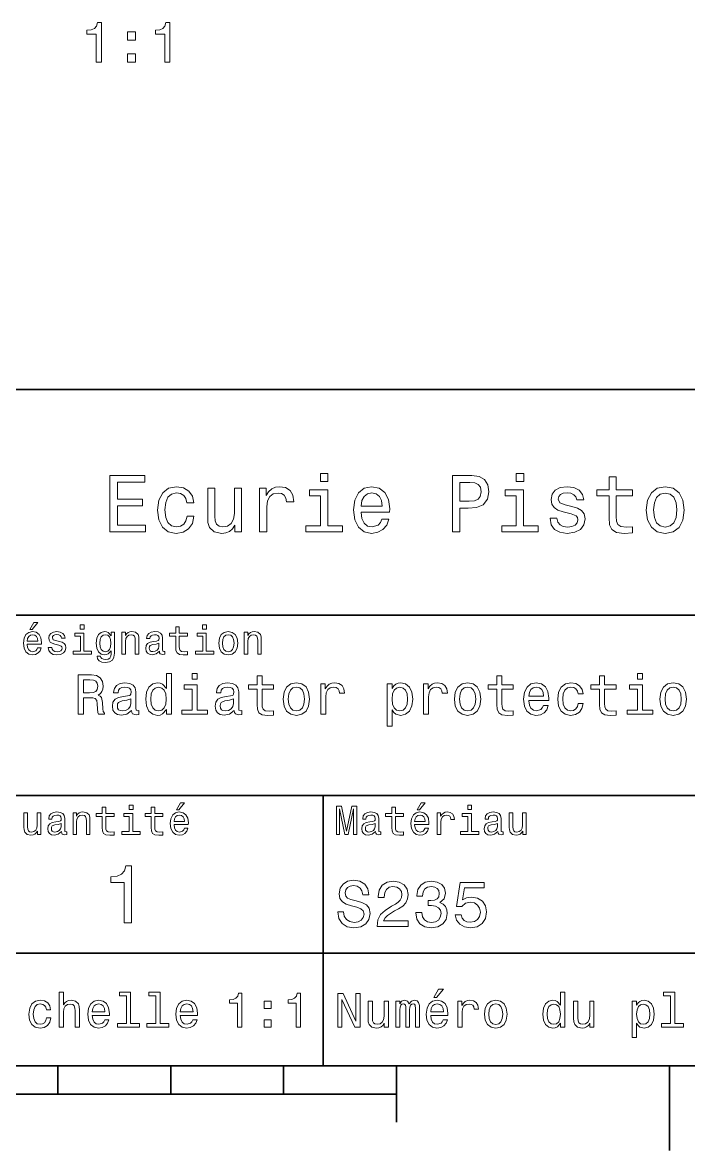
# Model space of a CAD drawing. Extents: x 0 to 297, y 0 to 210.
# Drawn here: x 165.4 to 224.4, y 2.5 to 102.6 of the extents above; entities that cross this region are included whole.
import ezdxf

# ---------------------------------------------------------------- set-up
doc = ezdxf.new("R2010")
doc.units = 0

msp = doc.modelspace()

# ---------------------------------------------------------------- linework, layer by layer
at = {"color": 7, "lineweight": 35}
for p, q in [((97, 70), (287, 70)), ((162, 50), (287, 50)), ((162, 34), (287, 34)), ((162, 20), (287, 20)), ((10, 10), (287, 10)), ((97, 10), (287, 10)), ((98.5, 7.5), (198.5, 7.5))]:
    msp.add_line(p, q, dxfattribs=at)
at = {"color": 7, "lineweight": 35, "ltscale": 0.35}
msp.add_line((192, 20), (192, 34), dxfattribs=at)
at = {"color": 7, "lineweight": 35, "ltscale": 0.25}
msp.add_line((192, 10), (192, 20), dxfattribs=at)
at = {"color": 7, "lineweight": 35, "ltscale": 0.0625}
for p, q in [((168.5, 10), (168.5, 7.5)), ((178.5, 10), (178.5, 7.5)), ((188.5, 10), (188.5, 7.5))]:
    msp.add_line(p, q, dxfattribs=at)
at = {"color": 7, "lineweight": 35, "ltscale": 0.125}
msp.add_line((198.5, 10), (198.5, 5), dxfattribs=at)
at = {"color": 7, "lineweight": 35, "ltscale": 0.1875}
msp.add_line((222.699997, 10), (222.699997, 2.5), dxfattribs=at)
at = {"color": 7, "lineweight": 13}
for points in [[(171.896805, 99.036201), (172.355743, 99.036201), (172.355743, 102.561417), (172.012802, 102.561417), (171.922028, 102.253784), (171.740463, 102.047012), (171.463089, 101.925972), (171.079803, 101.885628), (171.079803, 101.527557), (171.896805, 101.527557)], [(177.968842, 99.036201), (178.42778, 99.036201), (178.42778, 102.561417), (178.084839, 102.561417), (177.994064, 102.253784), (177.8125, 102.047012), (177.535126, 101.925972), (177.15184, 101.885628), (177.15184, 101.527557), (177.968842, 101.527557)], [(174.675629, 100.992973), (175.371582, 100.992973), (175.371582, 101.744415), (174.675629, 101.744415)], [(174.675629, 99.036201), (175.371582, 99.036201), (175.371582, 99.787643), (174.675629, 99.787643)], [(173.109512, 57.381123), (176.279541, 57.381123), (176.279541, 57.986309), (173.772339, 57.986309), (173.772339, 59.679394), (176.005768, 59.679394), (176.005768, 60.277374), (173.772339, 60.277374), (173.772339, 61.775936), (176.221893, 61.775936), (176.221893, 62.381123), (173.109512, 62.381123)], [(192.439484, 62.554031), (191.769455, 62.554031), (191.769455, 61.833572), (192.439484, 61.833572)], [(203.462524, 57.381123), (204.125351, 57.381123), (204.125351, 59.492073), (204.860229, 59.492073), (205.602295, 59.528095), (206.193085, 59.780258), (206.574921, 60.270172), (206.704605, 60.940201), (206.603745, 61.559795), (206.315552, 62.013687), (205.840057, 62.287464), (205.191635, 62.381123), (203.462524, 62.381123)], [(209.788177, 62.554031), (209.118149, 62.554031), (209.118149, 61.833572), (209.788177, 61.833572)], [(217.353027, 60.579971), (217.353027, 58.64193), (217.396255, 58.015129), (217.597992, 57.582851), (218.001434, 57.330688), (218.685883, 57.244236), (219.43515, 57.280258), (219.43515, 57.827808), (218.887604, 57.78458), (218.390488, 57.842216), (218.123917, 58.022331), (218.008652, 58.324928), (217.98703, 58.75), (217.98703, 60.579971), (219.43515, 60.579971), (219.43515, 61.120316), (217.98703, 61.120316), (217.98703, 62.251438), (217.353027, 62.251438), (217.353027, 61.120316), (216.257935, 61.120316), (216.257935, 60.579971)], [(179.932281, 59.967579), (180.559082, 59.967579), (180.429398, 60.543945), (180.119598, 60.997837), (179.636887, 61.278816), (179.010086, 61.386887), (178.318436, 61.242794), (177.792511, 60.839336), (177.46109, 60.183716), (177.345825, 59.304752), (177.453888, 58.432995), (177.778091, 57.78458), (178.289627, 57.381123), (178.988464, 57.244236), (179.608063, 57.352303), (180.090775, 57.6549), (180.42218, 58.130402), (180.566284, 58.764408), (179.96109, 58.764408), (179.853027, 58.36095), (179.651291, 58.058357), (179.363113, 57.871037), (179.010086, 57.8134), (178.570602, 57.907059), (178.253601, 58.195244), (178.059082, 58.663544), (177.994232, 59.326366), (178.059082, 59.974781), (178.260803, 60.443081), (178.585007, 60.731266), (179.010086, 60.83213), (179.38472, 60.767288), (179.66571, 60.601585), (179.853027, 60.327808)], [(184.788177, 61.25), (184.154175, 61.25), (184.154175, 59.016571), (184.082123, 58.497837), (183.873199, 58.123196), (183.548996, 57.892651), (183.123917, 57.820602), (182.785294, 57.878242), (182.569168, 58.051151), (182.446686, 58.346542), (182.417862, 58.764408), (182.417862, 61.25), (181.783859, 61.25), (181.783859, 58.706772), (181.805481, 58.195244), (181.942368, 57.770172), (182.360229, 57.381123), (183.030258, 57.244236), (183.390488, 57.294666), (183.700287, 57.424351), (183.966858, 57.647694), (184.182999, 57.971901), (184.182999, 57.381123), (184.788177, 57.381123)], [(186.380402, 57.381123), (187.014404, 57.381123), (187.014404, 59.592937), (187.079254, 60.12608), (187.273773, 60.507923), (187.590775, 60.738472), (188.015854, 60.817722), (188.332855, 60.767288), (188.570602, 60.623199), (188.714691, 60.378242), (188.765121, 60.046829), (189.406342, 60.046829), (189.319885, 60.630402), (189.082123, 61.048271), (188.685883, 61.30043), (188.145538, 61.386887), (187.778091, 61.32925), (187.46109, 61.185158), (187.180115, 60.940201), (186.956772, 60.608788), (186.956772, 61.25), (186.380402, 61.25)], [(192.417862, 57.914265), (192.417862, 61.120316), (190.789627, 61.120316), (190.789627, 60.579971), (191.783859, 60.579971), (191.783859, 57.914265), (190.48703, 57.914265), (190.48703, 57.381123), (193.729111, 57.381123), (193.729111, 57.914265)], [(195.37175, 59.131844), (197.907776, 59.131844), (197.914978, 59.427231), (197.799713, 60.255764), (197.482712, 60.875359), (196.978378, 61.25), (196.30835, 61.386887), (195.65274, 61.242794), (195.148407, 60.839336), (194.824203, 60.183716), (194.708923, 59.319164), (194.817001, 58.432995), (195.141205, 57.78458), (195.638321, 57.381123), (196.286743, 57.244236), (196.848694, 57.337894), (197.309799, 57.582851), (197.648407, 57.971901), (197.842941, 58.490631), (197.216141, 58.490631), (197.086456, 58.20245), (196.899139, 57.986309), (196.365997, 57.8134), (195.955322, 57.892651), (195.645538, 58.14481), (195.443802, 58.555473), (195.37175, 59.110229)], [(205.01152, 61.76873), (205.443802, 61.725502), (205.760803, 61.588615), (205.94812, 61.336452), (206.01297, 60.940201), (205.940918, 60.522331), (205.746399, 60.270172), (205.414978, 60.140488), (204.96109, 60.104465), (204.125351, 60.104465), (204.125351, 61.76873)], [(209.766571, 57.914265), (209.766571, 61.120316), (208.138321, 61.120316), (208.138321, 60.579971), (209.132568, 60.579971), (209.132568, 57.914265), (207.835724, 57.914265), (207.835724, 57.381123), (211.077805, 57.381123), (211.077805, 57.914265)], [(214.060516, 59.636166), (213.44812, 59.780258), (212.994232, 59.945965), (212.842941, 60.28458), (212.886169, 60.522331), (213.03746, 60.695244), (213.282425, 60.803314), (213.635437, 60.846542), (213.97406, 60.803314), (214.240631, 60.67363), (214.413544, 60.479107), (214.485596, 60.219738), (215.105194, 60.219738), (215.105194, 60.23415), (214.997116, 60.70245), (214.701721, 61.069885), (214.240631, 61.30043), (213.635437, 61.386887), (213.023056, 61.30043), (212.57637, 61.062679), (212.29538, 60.709652), (212.208939, 60.262966), (212.273773, 59.830688), (212.475494, 59.528095), (212.806915, 59.311958), (213.289627, 59.16066), (213.995682, 58.987751), (214.427948, 58.807636), (214.543228, 58.663544), (214.586456, 58.447407), (214.521606, 58.180836), (214.348694, 57.979107), (214.067719, 57.849422), (213.693085, 57.806194), (213.296829, 57.849422), (213.008636, 58.000721), (212.814117, 58.245674), (212.734863, 58.584293), (212.122482, 58.584293), (212.223343, 58.007923), (212.518738, 57.590057), (212.98703, 57.337894), (213.635437, 57.244236), (214.312683, 57.337894), (214.809799, 57.590057), (215.112396, 57.993515), (215.220459, 58.519451), (215.141205, 58.973343), (214.917862, 59.283138), (214.55043, 59.484871)], [(220.65274, 59.311958), (220.768005, 58.432995), (221.099426, 57.78458), (221.625366, 57.381123), (222.331421, 57.244236), (223.030258, 57.381123), (223.556198, 57.777374), (223.887604, 58.425793), (224.010086, 59.311958), (223.887604, 60.190922), (223.556198, 60.846542), (223.030258, 61.242794), (222.331421, 61.386887), (221.625366, 61.242794), (221.099426, 60.839336), (220.768005, 60.190922)], [(195.37175, 59.664986), (195.451004, 60.162102), (195.645538, 60.529537), (195.940918, 60.75288), (196.329971, 60.83213), (196.711807, 60.75288), (197.007202, 60.529537), (197.187317, 60.162102), (197.252167, 59.664986)], [(221.301147, 59.319164), (221.365997, 59.967579), (221.567719, 60.435879), (221.891937, 60.72406), (222.331421, 60.824928), (222.763687, 60.72406), (223.087891, 60.443081), (223.289627, 59.967579), (223.361679, 59.319164), (223.289627, 58.663544), (223.087891, 58.188038), (222.763687, 57.899853), (222.331421, 57.806194), (221.891937, 57.899853), (221.567719, 58.188038), (221.365997, 58.663544)], [(166.004318, 48.728386), (166.216858, 48.728386), (166.717575, 49.340778), (166.364548, 49.340778)], [(170.824203, 49.117435), (170.489197, 49.117435), (170.489197, 48.757202), (170.824203, 48.757202)], [(181.667145, 49.117435), (181.332138, 49.117435), (181.332138, 48.757202), (181.667145, 48.757202)], [(165.784576, 47.406338), (167.052597, 47.406338), (167.056198, 47.554035), (166.998566, 47.9683), (166.840057, 48.278099), (166.587891, 48.465416), (166.252884, 48.533859), (165.925079, 48.461815), (165.672913, 48.260086), (165.510803, 47.932278), (165.453171, 47.5), (165.507202, 47.056915), (165.669312, 46.732708), (165.917862, 46.530979), (166.242081, 46.462536), (166.523056, 46.509365), (166.753601, 46.631844), (166.922913, 46.826366), (167.020172, 47.085735), (166.706772, 47.085735), (166.641937, 46.941643), (166.548264, 46.833572), (166.281708, 46.747116), (166.07637, 46.786743), (165.921463, 46.912823), (165.820602, 47.118156), (165.784576, 47.395531)], [(165.784576, 47.672909), (165.824203, 47.921471), (165.921463, 48.105186), (166.069168, 48.216858), (166.263687, 48.256485), (166.454605, 48.216858), (166.60231, 48.105186), (166.692368, 47.921471), (166.724777, 47.672909)], [(168.623199, 47.658501), (168.317001, 47.730545), (168.090057, 47.8134), (168.014404, 47.982708), (168.036026, 48.101585), (168.111664, 48.188038), (168.234146, 48.242073), (168.41066, 48.263687), (168.579971, 48.242073), (168.713257, 48.177231), (168.799713, 48.079971), (168.835739, 47.950287), (169.145538, 47.950287), (169.145538, 47.957493), (169.091492, 48.191643), (168.943802, 48.375359), (168.713257, 48.490635), (168.41066, 48.533859), (168.104462, 48.490635), (167.881119, 48.371758), (167.740631, 48.195244), (167.697403, 47.971901), (167.729828, 47.755764), (167.830688, 47.604465), (167.996399, 47.496399), (168.237747, 47.42075), (168.590775, 47.334293), (168.806915, 47.244236), (168.864548, 47.172188), (168.886169, 47.064121), (168.853745, 46.930836), (168.767288, 46.829971), (168.626801, 46.765129), (168.439484, 46.743515), (168.241348, 46.765129), (168.09726, 46.840778), (168, 46.963257), (167.960373, 47.132565), (167.654175, 47.132565), (167.704605, 46.844379), (167.85231, 46.635445), (168.086456, 46.509365), (168.41066, 46.462536), (168.749283, 46.509365), (168.997833, 46.635445), (169.149139, 46.837173), (169.203171, 47.100143), (169.163544, 47.327087), (169.05188, 47.481987), (168.868149, 47.582851)], [(170.8134, 46.79755), (170.8134, 48.400574), (169.999283, 48.400574), (169.999283, 48.130402), (170.496399, 48.130402), (170.496399, 46.79755), (169.847977, 46.79755), (169.847977, 46.530979), (171.469025, 46.530979), (171.469025, 46.79755)], [(173.518738, 46.617435), (173.518738, 48.465416), (173.216141, 48.465416), (173.216141, 48.152016), (172.967575, 48.4366), (172.816284, 48.508644), (172.646973, 48.533859), (172.340775, 48.461815), (172.103027, 48.260086), (171.94812, 47.935879), (171.894089, 47.5), (171.94812, 47.060516), (172.103027, 46.736309), (172.340775, 46.530979), (172.646973, 46.462536), (172.819885, 46.487751), (172.963974, 46.552593), (173.216141, 46.826366), (173.216141, 46.552593), (173.187317, 46.336456), (173.108063, 46.181557), (172.956772, 46.091499), (172.729828, 46.059078), (172.531708, 46.080692), (172.391205, 46.134727), (172.30835, 46.228386), (172.283142, 46.354465), (171.976944, 46.354465), (171.976944, 46.340057), (172.023773, 46.109509), (172.167862, 45.9366), (172.398407, 45.824928), (172.711823, 45.785301), (173.086456, 45.839336), (173.335022, 45.990635), (173.47551, 46.253601)], [(172.221909, 47.5), (172.254318, 47.820606), (172.351593, 48.058357), (172.502884, 48.198845), (172.704605, 48.249279), (172.917145, 48.198845), (173.075653, 48.058357), (173.172913, 47.820606), (173.208939, 47.5), (173.172913, 47.172188), (173.075653, 46.938038), (172.917145, 46.793949), (172.704605, 46.747116), (172.502884, 46.793949), (172.351593, 46.938038), (172.254318, 47.175793)], [(174.181549, 46.530979), (174.498566, 46.530979), (174.498566, 47.647694), (174.530975, 47.903458), (174.635452, 48.090778), (174.797546, 48.206051), (175.013687, 48.249279), (175.1866, 48.213257), (175.294662, 48.115993), (175.348709, 47.953888), (175.366714, 47.737751), (175.366714, 46.530979), (175.683716, 46.530979), (175.683716, 47.802593), (175.669312, 48.058357), (175.604462, 48.270893), (175.391937, 48.465416), (175.060516, 48.533859), (174.876801, 48.508644), (174.721909, 48.440201), (174.588623, 48.324928), (174.484146, 48.170029), (174.484146, 48.465416), (174.181549, 48.465416)], [(177.499283, 46.783142), (177.499283, 46.772335), (177.517288, 46.649857), (177.57132, 46.5634), (177.798264, 46.494957), (177.974777, 46.523773), (177.974777, 46.76873), (177.899139, 46.757923), (177.798264, 46.804756), (177.780258, 46.948845), (177.780258, 47.950287), (177.73703, 48.206051), (177.610947, 48.386166), (177.391205, 48.494236), (177.081406, 48.533859), (176.778824, 48.490635), (176.555481, 48.368156), (176.414978, 48.177231), (176.368149, 47.925072), (176.368149, 47.903458), (176.65274, 47.903458), (176.677948, 48.054756), (176.757202, 48.162823), (176.886887, 48.227665), (177.070602, 48.25288), (177.247116, 48.234871), (177.373199, 48.180836), (177.448853, 48.087173), (177.47406, 47.957493), (177.459656, 47.806194), (177.402023, 47.730545), (177.257919, 47.694523), (176.987747, 47.665707), (176.677948, 47.600864), (176.458206, 47.485592), (176.328537, 47.305473), (176.28891, 47.038906), (176.324921, 46.801151), (176.4366, 46.624638), (176.616714, 46.512966), (176.86528, 46.473343), (177.200287, 46.548992)], [(178.943802, 48.130402), (178.943802, 47.161381), (178.965424, 46.84798), (179.066284, 46.631844), (179.268005, 46.505764), (179.610229, 46.462536), (179.984863, 46.480545), (179.984863, 46.754322), (179.71109, 46.732708), (179.46254, 46.761528), (179.329254, 46.851585), (179.271606, 47.00288), (179.260803, 47.215416), (179.260803, 48.130402), (179.984863, 48.130402), (179.984863, 48.400574), (179.260803, 48.400574), (179.260803, 48.966137), (178.943802, 48.966137), (178.943802, 48.400574), (178.396255, 48.400574), (178.396255, 48.130402)], [(181.656342, 46.79755), (181.656342, 48.400574), (180.842224, 48.400574), (180.842224, 48.130402), (181.33934, 48.130402), (181.33934, 46.79755), (180.690918, 46.79755), (180.690918, 46.530979), (182.311966, 46.530979), (182.311966, 46.79755)], [(182.762253, 47.496399), (182.819885, 47.056915), (182.985596, 46.732708), (183.248566, 46.530979), (183.601593, 46.462536), (183.951004, 46.530979), (184.213974, 46.729107), (184.379684, 47.053314), (184.440918, 47.496399), (184.379684, 47.935879), (184.213974, 48.263687), (183.951004, 48.461815), (183.601593, 48.533859), (183.248566, 48.461815), (182.985596, 48.260086), (182.819885, 47.935879)], [(183.086456, 47.5), (183.118881, 47.824207), (183.219742, 48.058357), (183.381851, 48.20245), (183.601593, 48.25288), (183.817719, 48.20245), (183.979828, 48.061958), (184.080688, 47.824207), (184.116714, 47.5), (184.080688, 47.172188), (183.979828, 46.934437), (183.817719, 46.790344), (183.601593, 46.743515), (183.381851, 46.790344), (183.219742, 46.934437), (183.118881, 47.172188)], [(185.024506, 46.530979), (185.341492, 46.530979), (185.341492, 47.647694), (185.373917, 47.903458), (185.478394, 48.090778), (185.640488, 48.206051), (185.856628, 48.249279), (186.029541, 48.213257), (186.137604, 48.115993), (186.19165, 47.953888), (186.209656, 47.737751), (186.209656, 46.530979), (186.526657, 46.530979), (186.526657, 47.802593), (186.512253, 48.058357), (186.447403, 48.270893), (186.234879, 48.465416), (185.903458, 48.533859), (185.719742, 48.508644), (185.56485, 48.440201), (185.431564, 48.324928), (185.327087, 48.170029), (185.327087, 48.465416), (185.024506, 48.465416)], [(177.463257, 47.208214), (177.420029, 47.020893), (177.304749, 46.876801), (177.131851, 46.783142), (176.919312, 46.750721), (176.782425, 46.76873), (176.68515, 46.826366), (176.623917, 46.927231), (176.605911, 47.067722), (176.620316, 47.193802), (176.677948, 47.283859), (176.908508, 47.384727), (177.200287, 47.427952), (177.463257, 47.514408)], [(170.298981, 41.190201), (170.768005, 41.190201), (170.768005, 42.667866), (171.247101, 42.667866), (171.600128, 42.652737), (171.822037, 42.58213), (171.943069, 42.415707), (171.9935, 42.118156), (172.018723, 41.664265), (172.048981, 41.366714), (172.109497, 41.190201), (172.639038, 41.190201), (172.639038, 41.286022), (172.523041, 41.427231), (172.482697, 41.68948), (172.447403, 42.254322), (172.361664, 42.672909), (172.245667, 42.804035), (172.064117, 42.899857), (172.265839, 43.025936), (172.407043, 43.20245), (172.497833, 43.424351), (172.528091, 43.691643), (172.457489, 44.115273), (172.255753, 44.432995), (171.922897, 44.624638), (171.469009, 44.690201), (170.298981, 44.690201)], [(171.337891, 44.261528), (171.645523, 44.231266), (171.862381, 44.135445), (171.99855, 43.958931), (172.043945, 43.681557), (171.9935, 43.38905), (171.857346, 43.212536), (171.625351, 43.121758), (171.307632, 43.096542), (170.768005, 43.096542), (170.768005, 44.261528)], [(178.115982, 41.608788), (178.115982, 41.190201), (178.559784, 41.190201), (178.559784, 44.811237), (178.121033, 44.811237), (178.121033, 43.484871), (177.783127, 43.868156), (177.576355, 43.958931), (177.339325, 43.994236), (176.91066, 43.893372), (176.577805, 43.61095), (176.360947, 43.157059), (176.285294, 42.546829), (176.360947, 41.9366), (176.577805, 41.477665), (176.91066, 41.190201), (177.339325, 41.094379), (177.576355, 41.129681), (177.788177, 41.220459)], [(180.859497, 44.811237), (180.390472, 44.811237), (180.390472, 44.306915), (180.859497, 44.306915)], [(186.154892, 43.429394), (186.154892, 42.072765), (186.18515, 41.634007), (186.326355, 41.331409), (186.60878, 41.1549), (187.087891, 41.094379), (187.612381, 41.119595), (187.612381, 41.50288), (187.229095, 41.472622), (186.881119, 41.512966), (186.694519, 41.63905), (186.613831, 41.850864), (186.598694, 42.148415), (186.598694, 43.429394), (187.612381, 43.429394), (187.612381, 43.807636), (186.598694, 43.807636), (186.598694, 44.599422), (186.154892, 44.599422), (186.154892, 43.807636), (185.388321, 43.807636), (185.388321, 43.429394)], [(207.407043, 43.429394), (207.407043, 42.072765), (207.437302, 41.634007), (207.578522, 41.331409), (207.860931, 41.1549), (208.340042, 41.094379), (208.864532, 41.119595), (208.864532, 41.50288), (208.481262, 41.472622), (208.13327, 41.512966), (207.946671, 41.63905), (207.865982, 41.850864), (207.850861, 42.148415), (207.850861, 43.429394), (208.864532, 43.429394), (208.864532, 43.807636), (207.850861, 43.807636), (207.850861, 44.599422), (207.407043, 44.599422), (207.407043, 43.807636), (206.640472, 43.807636), (206.640472, 43.429394)], [(216.515106, 43.429394), (216.515106, 42.072765), (216.54538, 41.634007), (216.686584, 41.331409), (216.969009, 41.1549), (217.44812, 41.094379), (217.97261, 41.119595), (217.97261, 41.50288), (217.589325, 41.472622), (217.241333, 41.512966), (217.054749, 41.63905), (216.974045, 41.850864), (216.958923, 42.148415), (216.958923, 43.429394), (217.97261, 43.429394), (217.97261, 43.807636), (216.958923, 43.807636), (216.958923, 44.599422), (216.515106, 44.599422), (216.515106, 43.807636), (215.748535, 43.807636), (215.748535, 43.429394)], [(220.327789, 44.811237), (219.858765, 44.811237), (219.858765, 44.306915), (220.327789, 44.306915)], [(175.02449, 41.543228), (175.02449, 41.528095), (175.049698, 41.356628), (175.125351, 41.235588), (175.443069, 41.139767), (175.690186, 41.180115), (175.690186, 41.523052), (175.58429, 41.507923), (175.443069, 41.573486), (175.417862, 41.775215), (175.417862, 43.177231), (175.357346, 43.535301), (175.180832, 43.787464), (174.873184, 43.938759), (174.439468, 43.994236), (174.015839, 43.933716), (173.703156, 43.762245), (173.50647, 43.494957), (173.440918, 43.14193), (173.440918, 43.111671), (173.839325, 43.111671), (173.874634, 43.323486), (173.98558, 43.474785), (174.16713, 43.565559), (174.424347, 43.600864), (174.671463, 43.575649), (174.847977, 43.5), (174.953888, 43.368874), (174.989182, 43.187321), (174.969009, 42.975502), (174.888321, 42.869595), (174.686584, 42.819164), (174.30835, 42.778816), (173.874634, 42.688038), (173.566986, 42.526657), (173.385437, 42.274494), (173.329956, 41.901295), (173.380386, 41.568443), (173.536728, 41.321323), (173.788895, 41.164986), (174.136871, 41.109509), (174.605896, 41.215416)], [(177.414978, 43.595821), (177.707489, 43.525215), (177.929382, 43.328529), (178.060516, 43.000721), (178.110947, 42.546829), (178.060516, 42.087894), (177.929382, 41.760086), (177.707489, 41.558357), (177.414978, 41.492794), (177.137604, 41.558357), (176.925781, 41.760086), (176.784576, 42.092937), (176.739182, 42.546829), (176.784576, 42.995678), (176.925781, 43.323486), (177.137604, 43.525215)], [(180.844376, 41.5634), (180.844376, 43.807636), (179.704605, 43.807636), (179.704605, 43.429394), (180.400574, 43.429394), (180.400574, 41.5634), (179.492783, 41.5634), (179.492783, 41.190201), (181.762238, 41.190201), (181.762238, 41.5634)], [(184.132553, 41.543228), (184.132553, 41.528095), (184.157776, 41.356628), (184.233414, 41.235588), (184.551147, 41.139767), (184.798264, 41.180115), (184.798264, 41.523052), (184.692352, 41.507923), (184.551147, 41.573486), (184.525925, 41.775215), (184.525925, 43.177231), (184.465408, 43.535301), (184.288895, 43.787464), (183.981262, 43.938759), (183.547546, 43.994236), (183.123901, 43.933716), (182.811234, 43.762245), (182.614548, 43.494957), (182.548981, 43.14193), (182.548981, 43.111671), (182.947403, 43.111671), (182.982697, 43.323486), (183.093643, 43.474785), (183.275208, 43.565559), (183.53241, 43.600864), (183.779526, 43.575649), (183.956039, 43.5), (184.061951, 43.368874), (184.09726, 43.187321), (184.077072, 42.975502), (183.996384, 42.869595), (183.794662, 42.819164), (183.416412, 42.778816), (182.982697, 42.688038), (182.675064, 42.526657), (182.4935, 42.274494), (182.438034, 41.901295), (182.488464, 41.568443), (182.644806, 41.321323), (182.896957, 41.164986), (183.244949, 41.109509), (183.713959, 41.215416)], [(188.464691, 42.541786), (188.54538, 41.926514), (188.777374, 41.472622), (189.145523, 41.190201), (189.639755, 41.094379), (190.128952, 41.190201), (190.497101, 41.467579), (190.729095, 41.921471), (190.814835, 42.541786), (190.729095, 43.157059), (190.497101, 43.615993), (190.128952, 43.893372), (189.639755, 43.994236), (189.145523, 43.893372), (188.777374, 43.61095), (188.54538, 43.157059)], [(188.918579, 42.546829), (188.963959, 43.000721), (189.105179, 43.328529), (189.332123, 43.530258), (189.639755, 43.600864), (189.942352, 43.530258), (190.169296, 43.333572), (190.310516, 43.000721), (190.360947, 42.546829), (190.310516, 42.087894), (190.169296, 41.755043), (189.942352, 41.553314), (189.639755, 41.487751), (189.332123, 41.553314), (189.105179, 41.755043), (188.963959, 42.087894)], [(191.798264, 41.190201), (192.242065, 41.190201), (192.242065, 42.738472), (192.28746, 43.111671), (192.423615, 43.37896), (192.645523, 43.540344), (192.943069, 43.595821), (193.164978, 43.560516), (193.331406, 43.459652), (193.432266, 43.288185), (193.467575, 43.056194), (193.916412, 43.056194), (193.855896, 43.464695), (193.689468, 43.757202), (193.412094, 43.933716), (193.033859, 43.994236), (192.776642, 43.953888), (192.554749, 43.853024), (192.358063, 43.681557), (192.201721, 43.449566), (192.201721, 43.898415), (191.798264, 43.898415)], [(198.122467, 43.479828), (198.122467, 43.898415), (197.678665, 43.898415), (197.678665, 40.141209), (198.122467, 40.141209), (198.122467, 41.603745), (198.278809, 41.366714), (198.455322, 41.210373), (198.899124, 41.094379), (199.322754, 41.190201), (199.655609, 41.477665), (199.872467, 41.931557), (199.953156, 42.546829), (199.872467, 43.157059), (199.655609, 43.61095), (199.322754, 43.893372), (198.899124, 43.994236), (198.657043, 43.963978), (198.450272, 43.868156), (198.273758, 43.706772)], [(198.823471, 41.492794), (198.525925, 41.558357), (198.309067, 41.760086), (198.172897, 42.087894), (198.127502, 42.546829), (198.172897, 43.000721), (198.309067, 43.328529), (198.525925, 43.525215), (198.823471, 43.595821), (199.09581, 43.525215), (199.312668, 43.323486), (199.448837, 42.995678), (199.499268, 42.546829), (199.448837, 42.092937), (199.312668, 41.760086), (199.09581, 41.558357)], [(200.906326, 41.190201), (201.350128, 41.190201), (201.350128, 42.738472), (201.395523, 43.111671), (201.531693, 43.37896), (201.753586, 43.540344), (202.051147, 43.595821), (202.273041, 43.560516), (202.439468, 43.459652), (202.540329, 43.288185), (202.575638, 43.056194), (203.024475, 43.056194), (202.963959, 43.464695), (202.797546, 43.757202), (202.520157, 43.933716), (202.141922, 43.994236), (201.88472, 43.953888), (201.662811, 43.853024), (201.466125, 43.681557), (201.309784, 43.449566), (201.309784, 43.898415), (200.906326, 43.898415)], [(203.644806, 42.541786), (203.725494, 41.926514), (203.957489, 41.472622), (204.325638, 41.190201), (204.81987, 41.094379), (205.309067, 41.190201), (205.677216, 41.467579), (205.90921, 41.921471), (205.994949, 42.541786), (205.90921, 43.157059), (205.677216, 43.615993), (205.309067, 43.893372), (204.81987, 43.994236), (204.325638, 43.893372), (203.957489, 43.61095), (203.725494, 43.157059)], [(204.098694, 42.546829), (204.144073, 43.000721), (204.285294, 43.328529), (204.512238, 43.530258), (204.81987, 43.600864), (205.122467, 43.530258), (205.349411, 43.333572), (205.490631, 43.000721), (205.541046, 42.546829), (205.490631, 42.087894), (205.349411, 41.755043), (205.122467, 41.553314), (204.81987, 41.487751), (204.512238, 41.553314), (204.285294, 41.755043), (204.144073, 42.087894)], [(210.236298, 42.415707), (212.011505, 42.415707), (212.016556, 42.622478), (211.935867, 43.20245), (211.713959, 43.636166), (211.360931, 43.898415), (210.891922, 43.994236), (210.432983, 43.893372), (210.079956, 43.61095), (209.853012, 43.152016), (209.772324, 42.546829), (209.847961, 41.926514), (210.074921, 41.472622), (210.422897, 41.190201), (210.876785, 41.094379), (211.270157, 41.159943), (211.592926, 41.331409), (211.829956, 41.603745), (211.966125, 41.966858), (211.527359, 41.966858), (211.436584, 41.765129), (211.305466, 41.613831), (210.932266, 41.492794), (210.644806, 41.548271), (210.427948, 41.724785), (210.286728, 42.012245), (210.236298, 42.400574)], [(210.236298, 42.788902), (210.291779, 43.136887), (210.427948, 43.394093), (210.634705, 43.55043), (210.907043, 43.605907), (211.174347, 43.55043), (211.381104, 43.394093), (211.507187, 43.136887), (211.552582, 42.788902)], [(214.60878, 43.000721), (215.047531, 43.000721), (214.956757, 43.404179), (214.739899, 43.721901), (214.402008, 43.918587), (213.963242, 43.994236), (213.479095, 43.893372), (213.110931, 43.61095), (212.878952, 43.152016), (212.798248, 42.536743), (212.873901, 41.926514), (213.100845, 41.472622), (213.458923, 41.190201), (213.94812, 41.094379), (214.381836, 41.170029), (214.719727, 41.381844), (214.951721, 41.714695), (215.052582, 42.158501), (214.628952, 42.158501), (214.553299, 41.87608), (214.412094, 41.664265), (214.210358, 41.533142), (213.963242, 41.492794), (213.655609, 41.558357), (213.433701, 41.760086), (213.297531, 42.087894), (213.252151, 42.551872), (213.297531, 43.005764), (213.438751, 43.333572), (213.665695, 43.535301), (213.963242, 43.605907), (214.225494, 43.560516), (214.42218, 43.444523), (214.553299, 43.25288)], [(220.312668, 41.5634), (220.312668, 43.807636), (219.172897, 43.807636), (219.172897, 43.429394), (219.868866, 43.429394), (219.868866, 41.5634), (218.961075, 41.5634), (218.961075, 41.190201), (221.23053, 41.190201), (221.23053, 41.5634)], [(221.860931, 42.541786), (221.94162, 41.926514), (222.173615, 41.472622), (222.541779, 41.190201), (223.036011, 41.094379), (223.525208, 41.190201), (223.893356, 41.467579), (224.125336, 41.921471), (224.211075, 42.541786), (224.125336, 43.157059), (223.893356, 43.615993), (223.525208, 43.893372), (223.036011, 43.994236), (222.541779, 43.893372), (222.173615, 43.61095), (221.94162, 43.157059)], [(222.314819, 42.546829), (222.360214, 43.000721), (222.501419, 43.328529), (222.728363, 43.530258), (223.036011, 43.600864), (223.338593, 43.530258), (223.565552, 43.333572), (223.706757, 43.000721), (223.757187, 42.546829), (223.706757, 42.087894), (223.565552, 41.755043), (223.338593, 41.553314), (223.036011, 41.487751), (222.728363, 41.553314), (222.501419, 41.755043), (222.360214, 42.087894)], [(174.97406, 42.138329), (174.913528, 41.87608), (174.752151, 41.674351), (174.510071, 41.543228), (174.212524, 41.497837), (174.020889, 41.523052), (173.88472, 41.603745), (173.798981, 41.744957), (173.773758, 41.941643), (173.793945, 42.118156), (173.874634, 42.244236), (174.197403, 42.385445), (174.605896, 42.445965), (174.97406, 42.567001)], [(184.082123, 42.138329), (184.021606, 41.87608), (183.860214, 41.674351), (183.618149, 41.543228), (183.320587, 41.497837), (183.128952, 41.523052), (182.992783, 41.603745), (182.907043, 41.744957), (182.881836, 41.941643), (182.902008, 42.118156), (182.982697, 42.244236), (183.305466, 42.385445), (183.713959, 42.445965), (184.082123, 42.567001)], [(175.161377, 33.117435), (174.82637, 33.117435), (174.82637, 32.757202), (175.161377, 32.757202)], [(179.015854, 32.728386), (179.228394, 32.728386), (179.729111, 33.340778), (179.376083, 33.340778)], [(193.183716, 30.530979), (193.46109, 30.530979), (193.46109, 32.80043), (193.929398, 30.530979), (194.239197, 30.530979), (194.703888, 32.80043), (194.703888, 30.530979), (194.984863, 30.530979), (194.984863, 33.030979), (194.545395, 33.030979), (194.08429, 30.826368), (193.626801, 33.030979), (193.183716, 33.030979)], [(200.341492, 32.728386), (200.554031, 32.728386), (201.054749, 33.340778), (200.701736, 33.340778)], [(205.161377, 33.117435), (204.82637, 33.117435), (204.82637, 32.757202), (205.161377, 32.757202)], [(166.998566, 32.465416), (166.681549, 32.465416), (166.681549, 31.348703), (166.645538, 31.089336), (166.541061, 30.902016), (166.378967, 30.786743), (166.166428, 30.750719), (165.997116, 30.779539), (165.889053, 30.865993), (165.827805, 31.013687), (165.8134, 31.222622), (165.8134, 32.465416), (165.496399, 32.465416), (165.496399, 31.193804), (165.507202, 30.93804), (165.575653, 30.725504), (165.784576, 30.530979), (166.119598, 30.462536), (166.299713, 30.487751), (166.454605, 30.552593), (166.587891, 30.664265), (166.695969, 30.826368), (166.695969, 30.530979), (166.998566, 30.530979)], [(168.824921, 30.78314), (168.824921, 30.772333), (168.842941, 30.649855), (168.896973, 30.5634), (169.123917, 30.494957), (169.30043, 30.523775), (169.30043, 30.768732), (169.224777, 30.757925), (169.123917, 30.804754), (169.105911, 30.948847), (169.105911, 31.950287), (169.062683, 32.206051), (168.9366, 32.386166), (168.716858, 32.494236), (168.407059, 32.533859), (168.104462, 32.490635), (167.881119, 32.368156), (167.740631, 32.177231), (167.693802, 31.925072), (167.693802, 31.903458), (167.978394, 31.903458), (168.003601, 32.054756), (168.082855, 32.162823), (168.21254, 32.227665), (168.396255, 32.25288), (168.572769, 32.234871), (168.698853, 32.180836), (168.77449, 32.087173), (168.799713, 31.957493), (168.785309, 31.806194), (168.727661, 31.730547), (168.583572, 31.694523), (168.3134, 31.665705), (168.003601, 31.600864), (167.783859, 31.48559), (167.654175, 31.305475), (167.614548, 31.038904), (167.650574, 30.801151), (167.762253, 30.62464), (167.942368, 30.512968), (168.190918, 30.473343), (168.52594, 30.54899)], [(169.844376, 30.530979), (170.161377, 30.530979), (170.161377, 31.647694), (170.193802, 31.903458), (170.298279, 32.090778), (170.460373, 32.206051), (170.676514, 32.249279), (170.849426, 32.213257), (170.957489, 32.115993), (171.011536, 31.95389), (171.029541, 31.737751), (171.029541, 30.530979), (171.346542, 30.530979), (171.346542, 31.802593), (171.332138, 32.058357), (171.267288, 32.270893), (171.054749, 32.465416), (170.723343, 32.533859), (170.539627, 32.508644), (170.38472, 32.440201), (170.251434, 32.324928), (170.146973, 32.170029), (170.146973, 32.465416), (169.844376, 32.465416)], [(172.438034, 32.130402), (172.438034, 31.161383), (172.459656, 30.847982), (172.560516, 30.631844), (172.762253, 30.505762), (173.104462, 30.462536), (173.479111, 30.480547), (173.479111, 30.754322), (173.205338, 30.732708), (172.956772, 30.761526), (172.823486, 30.851583), (172.765854, 31.002882), (172.755035, 31.215418), (172.755035, 32.130402), (173.479111, 32.130402), (173.479111, 32.400574), (172.755035, 32.400574), (172.755035, 32.966137), (172.438034, 32.966137), (172.438034, 32.400574), (171.890488, 32.400574), (171.890488, 32.130402)], [(175.150574, 30.79755), (175.150574, 32.400574), (174.336456, 32.400574), (174.336456, 32.130402), (174.833572, 32.130402), (174.833572, 30.79755), (174.185165, 30.79755), (174.185165, 30.530979), (175.806198, 30.530979), (175.806198, 30.79755)], [(176.775223, 32.130402), (176.775223, 31.161383), (176.796829, 30.847982), (176.89769, 30.631844), (177.099426, 30.505762), (177.44165, 30.462536), (177.816284, 30.480547), (177.816284, 30.754322), (177.542511, 30.732708), (177.293945, 30.761526), (177.16066, 30.851583), (177.103027, 31.002882), (177.092224, 31.215418), (177.092224, 32.130402), (177.816284, 32.130402), (177.816284, 32.400574), (177.092224, 32.400574), (177.092224, 32.966137), (176.775223, 32.966137), (176.775223, 32.400574), (176.227661, 32.400574), (176.227661, 32.130402)], [(178.796112, 31.40634), (180.064117, 31.40634), (180.067719, 31.554033), (180.010086, 31.9683), (179.851593, 32.278099), (179.599426, 32.465416), (179.264404, 32.533859), (178.9366, 32.461815), (178.684433, 32.260086), (178.522339, 31.932276), (178.464691, 31.5), (178.518738, 31.056915), (178.680832, 30.732708), (178.929398, 30.530979), (179.253601, 30.462536), (179.534576, 30.509365), (179.765137, 30.631844), (179.934433, 30.826368), (180.031708, 31.085733), (179.718292, 31.085733), (179.653458, 30.941643), (179.559799, 30.833572), (179.293228, 30.747118), (179.087891, 30.786743), (178.932999, 30.912823), (178.832138, 31.118155), (178.796112, 31.395533)], [(178.796112, 31.672911), (178.835739, 31.921469), (178.932999, 32.105186), (179.080688, 32.216858), (179.275208, 32.256485), (179.466141, 32.216858), (179.613831, 32.105186), (179.703888, 31.921469), (179.736313, 31.672911)], [(196.656342, 30.78314), (196.656342, 30.772333), (196.674347, 30.649855), (196.728394, 30.5634), (196.955338, 30.494957), (197.131851, 30.523775), (197.131851, 30.768732), (197.056198, 30.757925), (196.955338, 30.804754), (196.937317, 30.948847), (196.937317, 31.950287), (196.894089, 32.206051), (196.768005, 32.386166), (196.548264, 32.494236), (196.23848, 32.533859), (195.935883, 32.490635), (195.71254, 32.368156), (195.572052, 32.177231), (195.525223, 31.925072), (195.525223, 31.903458), (195.809799, 31.903458), (195.835022, 32.054756), (195.914261, 32.162823), (196.043945, 32.227665), (196.227661, 32.25288), (196.404175, 32.234871), (196.530258, 32.180836), (196.605911, 32.087173), (196.631119, 31.957493), (196.616714, 31.806194), (196.559082, 31.730547), (196.414978, 31.694523), (196.144806, 31.665705), (195.835022, 31.600864), (195.61528, 31.48559), (195.485596, 31.305475), (195.445969, 31.038904), (195.481995, 30.801151), (195.593658, 30.62464), (195.773773, 30.512968), (196.022339, 30.473343), (196.357346, 30.54899)], [(198.100861, 32.130402), (198.100861, 31.161383), (198.122482, 30.847982), (198.223343, 30.631844), (198.425079, 30.505762), (198.767288, 30.462536), (199.141937, 30.480547), (199.141937, 30.754322), (198.868149, 30.732708), (198.619598, 30.761526), (198.486313, 30.851583), (198.42868, 31.002882), (198.417862, 31.215418), (198.417862, 32.130402), (199.141937, 32.130402), (199.141937, 32.400574), (198.417862, 32.400574), (198.417862, 32.966137), (198.100861, 32.966137), (198.100861, 32.400574), (197.553314, 32.400574), (197.553314, 32.130402)], [(200.121765, 31.40634), (201.389771, 31.40634), (201.393372, 31.554033), (201.335739, 31.9683), (201.177231, 32.278099), (200.925079, 32.465416), (200.590057, 32.533859), (200.262253, 32.461815), (200.010086, 32.260086), (199.847977, 31.932276), (199.790344, 31.5), (199.844376, 31.056915), (200.006485, 30.732708), (200.255051, 30.530979), (200.579254, 30.462536), (200.860229, 30.509365), (201.090775, 30.631844), (201.260086, 30.826368), (201.357346, 31.085733), (201.043945, 31.085733), (200.979111, 30.941643), (200.885452, 30.833572), (200.618881, 30.747118), (200.413544, 30.786743), (200.258652, 30.912823), (200.157776, 31.118155), (200.121765, 31.395533)], [(200.121765, 31.672911), (200.161377, 31.921469), (200.258652, 32.105186), (200.406342, 32.216858), (200.600861, 32.256485), (200.791794, 32.216858), (200.939484, 32.105186), (201.029541, 31.921469), (201.061966, 31.672911)], [(202.131851, 30.530979), (202.448853, 30.530979), (202.448853, 31.636887), (202.481262, 31.903458), (202.578537, 32.094379), (202.73703, 32.209652), (202.94957, 32.249279), (203.108063, 32.224064), (203.226944, 32.152016), (203.298996, 32.029537), (203.324203, 31.863832), (203.644806, 31.863832), (203.601593, 32.155621), (203.482712, 32.364552), (203.284576, 32.490635), (203.014404, 32.533859), (202.830688, 32.505043), (202.672195, 32.432995), (202.531708, 32.310516), (202.420029, 32.144814), (202.420029, 32.465416), (202.131851, 32.465416)], [(205.150574, 30.79755), (205.150574, 32.400574), (204.336456, 32.400574), (204.336456, 32.130402), (204.833572, 32.130402), (204.833572, 30.79755), (204.185165, 30.79755), (204.185165, 30.530979), (205.806198, 30.530979), (205.806198, 30.79755)], [(207.499283, 30.78314), (207.499283, 30.772333), (207.517288, 30.649855), (207.57132, 30.5634), (207.798264, 30.494957), (207.974777, 30.523775), (207.974777, 30.768732), (207.899139, 30.757925), (207.798264, 30.804754), (207.780258, 30.948847), (207.780258, 31.950287), (207.73703, 32.206051), (207.610947, 32.386166), (207.391205, 32.494236), (207.081406, 32.533859), (206.778824, 32.490635), (206.555481, 32.368156), (206.414978, 32.177231), (206.368149, 31.925072), (206.368149, 31.903458), (206.65274, 31.903458), (206.677948, 32.054756), (206.757202, 32.162823), (206.886887, 32.227665), (207.070602, 32.25288), (207.247116, 32.234871), (207.373199, 32.180836), (207.448853, 32.087173), (207.47406, 31.957493), (207.459656, 31.806194), (207.402023, 31.730547), (207.257919, 31.694523), (206.987747, 31.665705), (206.677948, 31.600864), (206.458206, 31.48559), (206.328537, 31.305475), (206.28891, 31.038904), (206.324921, 30.801151), (206.4366, 30.62464), (206.616714, 30.512968), (206.86528, 30.473343), (207.200287, 30.54899)], [(210.010086, 32.465416), (209.693085, 32.465416), (209.693085, 31.348703), (209.657059, 31.089336), (209.552597, 30.902016), (209.390488, 30.786743), (209.177948, 30.750719), (209.008636, 30.779539), (208.900574, 30.865993), (208.83934, 31.013687), (208.824921, 31.222622), (208.824921, 32.465416), (208.507919, 32.465416), (208.507919, 31.193804), (208.518738, 30.93804), (208.587173, 30.725504), (208.796112, 30.530979), (209.131119, 30.462536), (209.311234, 30.487751), (209.466141, 30.552593), (209.599426, 30.664265), (209.707489, 30.826368), (209.707489, 30.530979), (210.010086, 30.530979)], [(168.78891, 31.208212), (168.745682, 31.020893), (168.630402, 30.876801), (168.457489, 30.78314), (168.244965, 30.750719), (168.108063, 30.768732), (168.010803, 30.826368), (167.94957, 30.927233), (167.931549, 31.067722), (167.945969, 31.193804), (168.003601, 31.283861), (168.234146, 31.384726), (168.52594, 31.427954), (168.78891, 31.514408)], [(196.620316, 31.208212), (196.577087, 31.020893), (196.461823, 30.876801), (196.28891, 30.78314), (196.07637, 30.750719), (195.939484, 30.768732), (195.842224, 30.826368), (195.780975, 30.927233), (195.76297, 31.067722), (195.777374, 31.193804), (195.835022, 31.283861), (196.065567, 31.384726), (196.357346, 31.427954), (196.620316, 31.514408)], [(207.463257, 31.208212), (207.420029, 31.020893), (207.304749, 30.876801), (207.131851, 30.78314), (206.919312, 30.750719), (206.782425, 30.768732), (206.68515, 30.826368), (206.623917, 30.927233), (206.605911, 31.067722), (206.620316, 31.193804), (206.677948, 31.283861), (206.908508, 31.384726), (207.200287, 31.427954), (207.463257, 31.514408)], [(174.370316, 22.700289), (175.025925, 22.700289), (175.025925, 27.736313), (174.536011, 27.736313), (174.406326, 27.296831), (174.146973, 27.001442), (173.750717, 26.828531), (173.203171, 26.770893), (173.203171, 26.259367), (174.370316, 26.259367)], [(193.824203, 23.680117), (193.299713, 23.680117), (193.414978, 23.069164), (193.703171, 22.619596), (194.146973, 22.348703), (194.746399, 22.250721), (195.340057, 22.342941), (195.783859, 22.596542), (196.066284, 22.994238), (196.170029, 23.518732), (196.083572, 23.991356), (195.841492, 24.296831), (195.44957, 24.49856), (194.925079, 24.648417), (194.47551, 24.757925), (194.181549, 24.884727), (194.014404, 25.069164), (193.96254, 25.357349), (194.014404, 25.616714), (194.164261, 25.812681), (194.394806, 25.945246), (194.711823, 25.991356), (195.034576, 25.933718), (195.288177, 25.778099), (195.455338, 25.518732), (195.536026, 25.167149), (196.060516, 25.167149), (196.060516, 25.178675), (195.968292, 25.720463), (195.697403, 26.12392), (195.270889, 26.377522), (194.694519, 26.463978), (194.175797, 26.377522), (193.772339, 26.135448), (193.51297, 25.760807), (193.420746, 25.276657), (193.495682, 24.844381), (193.714691, 24.550434), (194.060516, 24.354467), (194.533142, 24.204613), (195, 24.072046), (195.351578, 23.945246), (195.564835, 23.760807), (195.639771, 23.461096), (195.570602, 23.155621), (195.391937, 22.925074), (195.121033, 22.780981), (194.769455, 22.734871), (194.377518, 22.798271), (194.077805, 22.98271), (193.887604, 23.282421)], [(196.798264, 22.360231), (199.547546, 22.360231), (199.547546, 22.855909), (197.374634, 22.855909), (197.495682, 23.126802), (197.703171, 23.351585), (198.342941, 23.760807), (198.682999, 23.933718), (199.0634, 24.181557), (199.33429, 24.469742), (199.489914, 24.809799), (199.547546, 25.195967), (199.44957, 25.680117), (199.17868, 26.06052), (198.763687, 26.302595), (198.227661, 26.38905), (197.674347, 26.291067), (197.253601, 26.020174), (196.982712, 25.587896), (196.890488, 25.017292), (196.890488, 24.9366), (197.414978, 24.9366), (197.414978, 24.98271), (197.466858, 25.374641), (197.622482, 25.662825), (197.870316, 25.847263), (198.198853, 25.910664), (198.533142, 25.853027), (198.780975, 25.708935), (198.942368, 25.48415), (199, 25.201729), (198.959656, 24.9366), (198.850143, 24.711817), (198.66571, 24.51585), (198.412109, 24.342941), (198.072052, 24.158503), (197.507202, 23.801153), (197.109512, 23.42075), (196.873199, 22.959656), (196.798264, 22.377522)], [(200.221909, 23.616716), (200.221909, 23.57637), (200.314117, 23.023056), (200.585022, 22.60807), (201.01152, 22.342941), (201.57637, 22.244957), (202.175797, 22.342941), (202.625366, 22.596542), (202.913544, 23), (203.017288, 23.518732), (202.971176, 23.858791), (202.844376, 24.135448), (202.636887, 24.348703), (202.360229, 24.504324), (202.734863, 24.815563), (202.867432, 25.311239), (202.780975, 25.760807), (202.533142, 26.100864), (202.129684, 26.314121), (201.57637, 26.38905), (201.057632, 26.296831), (200.659943, 26.043228), (200.400574, 25.639771), (200.314117, 25.103746), (200.314117, 25.063402), (200.827087, 25.063402), (200.873199, 25.432278), (201.023056, 25.697407), (201.265137, 25.858791), (201.605194, 25.916428), (201.904892, 25.870317), (202.123917, 25.749281), (202.256485, 25.553314), (202.30835, 25.288185), (202.256485, 25.005764), (202.118149, 24.815563), (201.876083, 24.700289), (201.547546, 24.665707), (201.322769, 24.671471), (201.322769, 24.216139), (201.605194, 24.227667), (201.968292, 24.175793), (202.239197, 24.037464), (202.400574, 23.812681), (202.458206, 23.518732), (202.394806, 23.184439), (202.227661, 22.9366), (201.96254, 22.780981), (201.610947, 22.729107), (201.247833, 22.786745), (200.982712, 22.959656), (200.815567, 23.236313), (200.752167, 23.616716)], [(203.714691, 23.40346), (203.841492, 22.930836), (204.123917, 22.56196), (204.53891, 22.331413), (205.069168, 22.244957), (205.651291, 22.348703), (206.106628, 22.631124), (206.394806, 23.080692), (206.504318, 23.657061), (206.406342, 24.193085), (206.129684, 24.613834), (205.697403, 24.884727), (205.138336, 24.98271), (204.706055, 24.913546), (204.371765, 24.723343), (204.533142, 25.801153), (206.285309, 25.801153), (206.285309, 26.273777), (204.146973, 26.273777), (203.829971, 24.152739), (204.291061, 24.152739), (204.625366, 24.423632), (205.05188, 24.521614), (205.420746, 24.458214), (205.703171, 24.273777), (205.881851, 23.991356), (205.945251, 23.628242), (205.881851, 23.265131), (205.697403, 22.98271), (205.414978, 22.804035), (205.05188, 22.740635), (204.746399, 22.780981), (204.510086, 22.913546), (204.337173, 23.121038), (204.250717, 23.40346)], [(168.610947, 13.428675), (168.991348, 13.428675), (168.991348, 14.768732), (169.030258, 15.075649), (169.155624, 15.300432), (169.350143, 15.438761), (169.609512, 15.490635), (169.817001, 15.447407), (169.946686, 15.330692), (170.011536, 15.136168), (170.033142, 14.876801), (170.033142, 13.428675), (170.413544, 13.428675), (170.413544, 14.954612), (170.396255, 15.261528), (170.318451, 15.516571), (170.0634, 15.75), (169.66571, 15.832133), (169.44957, 15.801874), (169.263687, 15.719741), (169.108063, 15.590058), (168.991348, 15.412825), (168.991348, 16.532421), (168.610947, 16.532421)], [(174.572052, 16.212536), (174.572052, 13.748559), (173.789627, 13.748559), (173.789627, 13.428675), (175.730545, 13.428675), (175.730545, 13.748559), (174.952454, 13.748559), (174.952454, 16.532421), (173.97551, 16.532421), (173.97551, 16.212536)], [(177.174347, 16.212536), (177.174347, 13.748559), (176.391937, 13.748559), (176.391937, 13.428675), (178.332855, 13.428675), (178.332855, 13.748559), (177.554749, 13.748559), (177.554749, 16.532421), (176.577805, 16.532421), (176.577805, 16.212536)], [(184.416412, 13.428675), (184.809784, 13.428675), (184.809784, 16.450289), (184.515839, 16.450289), (184.438034, 16.1866), (184.28241, 16.009367), (184.044662, 15.905621), (183.716125, 15.871038), (183.716125, 15.564121), (184.416412, 15.564121)], [(189.621033, 13.428675), (190.014404, 13.428675), (190.014404, 16.450289), (189.720459, 16.450289), (189.642639, 16.1866), (189.48703, 16.009367), (189.249268, 15.905621), (188.920746, 15.871038), (188.920746, 15.564121), (189.621033, 15.564121)], [(193.315567, 13.428675), (193.674347, 13.428675), (193.674347, 15.888329), (194.824203, 13.428675), (195.286743, 13.428675), (195.286743, 16.428675), (194.92363, 16.428675), (194.92363, 13.969021), (193.786743, 16.428675), (193.315567, 16.428675)], [(201.809799, 16.065563), (202.06485, 16.065563), (202.66571, 16.800432), (202.242081, 16.800432)], [(213.048996, 13.787464), (213.048996, 13.428675), (213.429398, 13.428675), (213.429398, 16.532421), (213.053314, 16.532421), (213.053314, 15.395534), (212.763687, 15.724064), (212.586456, 15.801874), (212.383286, 15.832133), (212.015854, 15.745678), (211.730545, 15.503603), (211.544662, 15.114553), (211.479828, 14.591499), (211.544662, 14.068444), (211.730545, 13.675073), (212.015854, 13.428675), (212.383286, 13.346542), (212.586456, 13.376801), (212.768005, 13.454611)], [(222.788193, 16.212536), (222.788193, 13.748559), (222.005768, 13.748559), (222.005768, 13.428675), (223.946686, 13.428675), (223.946686, 13.748559), (223.168594, 13.748559), (223.168594, 16.532421), (222.19165, 16.532421), (222.19165, 16.212536)], [(167.48703, 14.980548), (167.863113, 14.980548), (167.785309, 15.326369), (167.599426, 15.598703), (167.309799, 15.767292), (166.933716, 15.832133), (166.518738, 15.745678), (166.203171, 15.503603), (166.004318, 15.110231), (165.935165, 14.582853), (166, 14.059798), (166.194519, 13.67075), (166.501434, 13.428675), (166.920746, 13.346542), (167.292511, 13.411384), (167.582138, 13.592939), (167.780975, 13.878242), (167.867432, 14.258646), (167.504318, 14.258646), (167.439484, 14.016571), (167.318451, 13.835014), (167.145538, 13.722623), (166.933716, 13.688041), (166.670029, 13.744237), (166.479828, 13.917148), (166.363113, 14.198127), (166.324203, 14.595821), (166.363113, 14.984871), (166.484146, 15.26585), (166.67868, 15.438761), (166.933716, 15.49928), (167.158508, 15.460375), (167.327087, 15.360951), (167.439484, 15.196686)], [(171.546112, 14.479107), (173.067719, 14.479107), (173.072052, 14.656341), (173.002884, 15.153459), (172.812683, 15.525217), (172.510086, 15.75), (172.108063, 15.832133), (171.714691, 15.745678), (171.412109, 15.503603), (171.217575, 15.110231), (171.148422, 14.591499), (171.213257, 14.059798), (171.407776, 13.67075), (171.706055, 13.428675), (172.095108, 13.346542), (172.432281, 13.402739), (172.708939, 13.549712), (172.912109, 13.783141), (173.028824, 14.09438), (172.65274, 14.09438), (172.574936, 13.92147), (172.46254, 13.791787), (172.142654, 13.688041), (171.896255, 13.735591), (171.710373, 13.886888), (171.58934, 14.133286), (171.546112, 14.466139)], [(171.546112, 14.798992), (171.593658, 15.097262), (171.710373, 15.317724), (171.887604, 15.45173), (172.121033, 15.49928), (172.350143, 15.45173), (172.527374, 15.317724), (172.635452, 15.097262), (172.674347, 14.798992)], [(179.353027, 14.479107), (180.874634, 14.479107), (180.878967, 14.656341), (180.809799, 15.153459), (180.619598, 15.525217), (180.317001, 15.75), (179.914978, 15.832133), (179.521606, 15.745678), (179.219025, 15.503603), (179.02449, 15.110231), (178.955338, 14.591499), (179.020172, 14.059798), (179.214691, 13.67075), (179.51297, 13.428675), (179.902023, 13.346542), (180.239197, 13.402739), (180.515854, 13.549712), (180.719025, 13.783141), (180.835739, 14.09438), (180.459656, 14.09438), (180.381851, 13.92147), (180.269455, 13.791787), (179.94957, 13.688041), (179.703171, 13.735591), (179.517288, 13.886888), (179.396255, 14.133286), (179.353027, 14.466139)], [(179.353027, 14.798992), (179.400574, 15.097262), (179.517288, 15.317724), (179.694519, 15.45173), (179.927948, 15.49928), (180.157059, 15.45173), (180.33429, 15.317724), (180.442368, 15.097262), (180.481262, 14.798992)], [(186.798264, 15.105908), (187.394806, 15.105908), (187.394806, 15.75), (186.798264, 15.75)], [(197.798279, 15.75), (197.417862, 15.75), (197.417862, 14.409943), (197.374634, 14.098703), (197.249283, 13.873919), (197.054749, 13.735591), (196.799713, 13.692364), (196.596542, 13.726946), (196.466858, 13.830692), (196.393372, 14.007925), (196.376083, 14.258646), (196.376083, 15.75), (195.995682, 15.75), (195.995682, 14.224064), (196.008652, 13.917148), (196.090775, 13.662104), (196.341492, 13.428675), (196.743515, 13.346542), (196.959656, 13.376801), (197.145538, 13.454611), (197.305481, 13.588617), (197.435165, 13.783141), (197.435165, 13.428675), (197.798279, 13.428675)], [(198.459656, 13.428675), (198.809799, 13.428675), (198.809799, 14.980548), (198.831406, 15.213978), (198.896255, 15.382565), (198.995682, 15.481989), (199.125366, 15.520894), (199.229111, 15.486312), (199.298279, 15.399857), (199.332855, 15.252882), (199.345825, 15.058358), (199.345825, 13.428675), (199.674347, 13.428675), (199.674347, 14.980548), (199.695969, 15.209655), (199.760803, 15.378242), (199.864548, 15.481989), (199.994232, 15.520894), (200.097977, 15.486312), (200.167145, 15.399857), (200.210373, 15.058358), (200.210373, 13.428675), (200.560516, 13.428675), (200.560516, 15.032421), (200.53891, 15.365274), (200.469742, 15.620317), (200.331406, 15.775937), (200.106628, 15.832133), (199.842941, 15.745678), (199.639771, 15.494957), (199.479828, 15.741355), (199.211823, 15.832133), (198.965424, 15.745678), (198.796829, 15.503603), (198.796829, 15.75), (198.459656, 15.75)], [(201.546112, 14.479107), (203.067719, 14.479107), (203.072052, 14.656341), (203.002884, 15.153459), (202.812683, 15.525217), (202.510086, 15.75), (202.108063, 15.832133), (201.714691, 15.745678), (201.412109, 15.503603), (201.217575, 15.110231), (201.148422, 14.591499), (201.213257, 14.059798), (201.407776, 13.67075), (201.706055, 13.428675), (202.095108, 13.346542), (202.432281, 13.402739), (202.708939, 13.549712), (202.912109, 13.783141), (203.028824, 14.09438), (202.65274, 14.09438), (202.574936, 13.92147), (202.46254, 13.791787), (202.142654, 13.688041), (201.896255, 13.735591), (201.710373, 13.886888), (201.58934, 14.133286), (201.546112, 14.466139)], [(201.546112, 14.798992), (201.593658, 15.097262), (201.710373, 15.317724), (201.887604, 15.45173), (202.121033, 15.49928), (202.350143, 15.45173), (202.527374, 15.317724), (202.635452, 15.097262), (202.674347, 14.798992)], [(203.958221, 13.428675), (204.338623, 13.428675), (204.338623, 14.755764), (204.377518, 15.075649), (204.494232, 15.304755), (204.684433, 15.443084), (204.939484, 15.490635), (205.129684, 15.460375), (205.272339, 15.373919), (205.358795, 15.226946), (205.389053, 15.028098), (205.773773, 15.028098), (205.721909, 15.378242), (205.579254, 15.628963), (205.341492, 15.78026), (205.017288, 15.832133), (204.796829, 15.797551), (204.606628, 15.711096), (204.438034, 15.564121), (204.304031, 15.365274), (204.304031, 15.75), (203.958221, 15.75)], [(206.305481, 14.587176), (206.374634, 14.059798), (206.573486, 13.67075), (206.889053, 13.428675), (207.312683, 13.346542), (207.731995, 13.428675), (208.047546, 13.666427), (208.246399, 14.055476), (208.319885, 14.587176), (208.246399, 15.114553), (208.047546, 15.507925), (207.731995, 15.745678), (207.312683, 15.832133), (206.889053, 15.745678), (206.573486, 15.503603), (206.374634, 15.114553)], [(206.694519, 14.591499), (206.733429, 14.980548), (206.854462, 15.261528), (207.048996, 15.434439), (207.312683, 15.494957), (207.572052, 15.434439), (207.766571, 15.26585), (207.887604, 14.980548), (207.930832, 14.591499), (207.887604, 14.198127), (207.766571, 13.912825), (207.572052, 13.739914), (207.312683, 13.683718), (207.048996, 13.739914), (206.854462, 13.912825), (206.733429, 14.198127)], [(212.44812, 15.490635), (212.698853, 15.430116), (212.889053, 15.261528), (213.001434, 14.980548), (213.044678, 14.591499), (213.001434, 14.198127), (212.889053, 13.917148), (212.698853, 13.744237), (212.44812, 13.688041), (212.210373, 13.744237), (212.028824, 13.917148), (211.907776, 14.20245), (211.868881, 14.591499), (211.907776, 14.976225), (212.028824, 15.257205), (212.210373, 15.430116)], [(216.014404, 15.75), (215.634003, 15.75), (215.634003, 14.409943), (215.590775, 14.098703), (215.465424, 13.873919), (215.270889, 13.735591), (215.015854, 13.692364), (214.812683, 13.726946), (214.682999, 13.830692), (214.609512, 14.007925), (214.592224, 14.258646), (214.592224, 15.75), (214.211823, 15.75), (214.211823, 14.224064), (214.224792, 13.917148), (214.306915, 13.662104), (214.557632, 13.428675), (214.959656, 13.346542), (215.175797, 13.376801), (215.361679, 13.454611), (215.521622, 13.588617), (215.651306, 13.783141), (215.651306, 13.428675), (216.014404, 13.428675)], [(219.788193, 15.391211), (219.788193, 15.75), (219.407776, 15.75), (219.407776, 12.529539), (219.788193, 12.529539), (219.788193, 13.783141), (219.922195, 13.579971), (220.073486, 13.445966), (220.453888, 13.346542), (220.817001, 13.428675), (221.10231, 13.675073), (221.288193, 14.064121), (221.357346, 14.591499), (221.288193, 15.114553), (221.10231, 15.503603), (220.817001, 15.745678), (220.453888, 15.832133), (220.246399, 15.806196), (220.069168, 15.724064), (219.917877, 15.585735)], [(220.389053, 13.688041), (220.134003, 13.744237), (219.948135, 13.917148), (219.831421, 14.198127), (219.792511, 14.591499), (219.831421, 14.980548), (219.948135, 15.261528), (220.134003, 15.430116), (220.389053, 15.490635), (220.622482, 15.430116), (220.808365, 15.257205), (220.925079, 14.976225), (220.968307, 14.591499), (220.925079, 14.20245), (220.808365, 13.917148), (220.622482, 13.744237)], [(186.798264, 13.428675), (187.394806, 13.428675), (187.394806, 14.072767), (186.798264, 14.072767)]]:
    msp.add_lwpolyline(points, close=True, dxfattribs=at)

doc.saveas('drawing.dxf')
